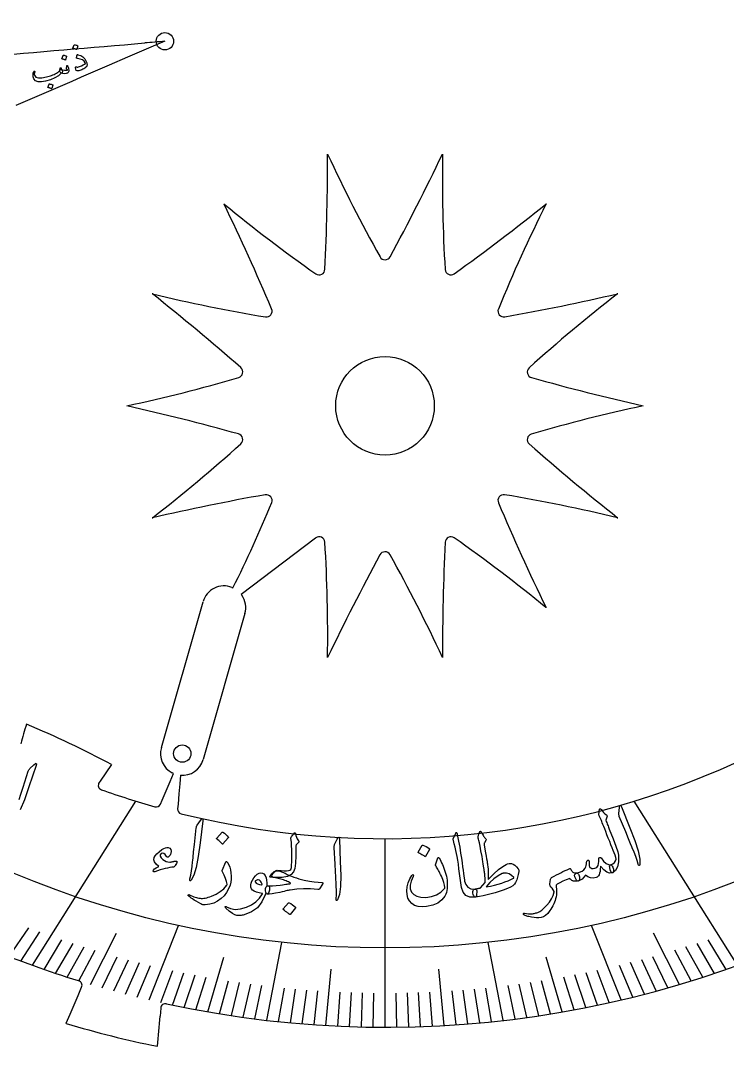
# Model space of a CAD drawing. Header units: millimetres. Extents: x -76 to 76, y -76 to 76.
# Drawn here: x -19.2 to 18, y -34.5 to 20.3 of the extents above; entities that cross this region are included whole.
import ezdxf

# ---------------------------------------------------------------- set-up
doc = ezdxf.new("R2010")
doc.units = ezdxf.units.MM
for name, color, linetype in [('CUT_INNER', 6, 'Continuous'), ('CUT_OUTER', 1, 'Continuous'), ('ENGRAVE', 7, 'Continuous'), ('ENGRAVE_FINE', 8, 'Continuous'), ('TEXT', 5, 'Continuous')]:
    doc.layers.add(name, color=color, linetype=linetype)

msp = doc.modelspace()

# ---------------------------------------------------------------- linework, layer by layer
at = {"layer": 'CUT_INNER'}
for points in [[(-11.612, 19.233), (-11.616, 19.231), (-12.101, 19.022), (-12.592, 18.81), (-13.083, 18.599), (-13.574, 18.388), (-14.556, 17.965), (-15.047, 17.753), (-15.538, 17.542), (-16.029, 17.331), (-16.52, 17.119), (-17.011, 16.908), (-17.502, 16.697), (-17.993, 16.485), (-18.484, 16.274), (-18.974, 16.063), (-19.465, 15.851)], [(-19.599, 18.558), (-19.067, 18.603), (-18.534, 18.648), (-18.002, 18.693), (-17.469, 18.738), (-16.936, 18.783), (-16.404, 18.828), (-15.871, 18.873), (-15.339, 18.918), (-14.806, 18.963), (-14.273, 19.008), (-13.741, 19.053), (-13.208, 19.098), (-12.676, 19.143)], [(-3.031, 13.275), (-3.031, 13.28), (-3.029, 13.276), (-3.027, 13.272)], [(3.029, 13.276), (3.031, 13.28), (3.031, 13.275), (3.032, 13.271)], [(-8.491, 10.645), (-8.493, 10.649), (-8.489, 10.647), (-8.486, 10.645)], [(8.489, 10.647), (8.493, 10.649), (8.491, 10.645), (8.49, 10.642)], [(-12.269, 5.907), (-12.272, 5.91), (-12.268, 5.91), (-12.264, 5.909)], [(12.268, 5.91), (12.272, 5.91), (12.269, 5.907), (12.266, 5.904)], [(-13.617, -0.002), (-13.621, 0), (-13.617, 0.002), (-13.613, 0.003)], [(13.617, 0.002), (13.621, 0), (13.617, -0.002), (13.613, -0.003)], [(-12.268, -5.91), (-12.272, -5.91), (-12.269, -5.907), (-12.266, -5.904)], [(12.269, -5.907), (12.272, -5.91), (12.268, -5.91), (12.264, -5.909)], [(-3.655, -6.969), (-3.665, -6.976), (-7.58, -9.956), (-7.549, -9.997)], [(-8.071, -9.582), (-8.019, -9.606)], [(-11.797, -18.035), (-9.596, -10.334)], [(8.491, -10.645), (8.493, -10.649), (8.489, -10.647), (8.486, -10.645)], [(-7.389, -10.965), (-9.59, -18.666)], [(-3.029, -13.276), (-3.031, -13.28), (-3.031, -13.275), (-3.032, -13.271)], [(3.031, -13.275), (3.031, -13.28), (3.029, -13.276), (3.027, -13.272)], [(-14.419, -18.925), (-14.422, -18.93), (-14.722, -19.366), (-15.025, -19.806), (-15.077, -19.881)], [(-11.84, -21.013), (-11.75, -20.804), (-11.539, -20.313), (-11.327, -19.822), (-11.147, -19.403), (-11.218, -19.371)], [(-10.79, -19.494), (-10.828, -19.947), (-10.873, -20.48), (-10.918, -21.012), (-10.939, -21.258)], [(-16.822, -32.586), (-16.82, -32.581), (-16.611, -32.096), (-16.4, -31.605), (-16.189, -31.114), (-15.999, -30.674)], [(-16.156, -30.336), (-16.181, -30.328)], [(-11.828, -31.773), (-11.864, -32.197)]]:
    msp.add_lwpolyline(points, dxfattribs=at)
msp.add_circle((0, 0), 2.6, dxfattribs=at)
for centre, radius, start, end in [((0, 21.861), 44.694, 351.9547, 88.9051), ((0, 0), 72.832, 190.89897, 59.46207), ((92.952, -1227.037), 1250.648, 94.795947, 94.844857), ((-124.68, 13.005), 121.649, 357.26627, 0.12734), ((71.274, 47.753), 81.912, 204.89461, 209.14953), ((-106.69, 65.814), 121.649, 331.55198, 334.41306), ((84.935, 12.099), 81.912, 179.18033, 183.43524), ((-117.975, -42.38), 121.649, 22.98055, 25.84163), ((43.496, 73.949), 81.912, 230.6089, 234.86381), ((-67.569, 105.587), 121.649, 305.83769, 308.69877), ((81.774, -25.951), 81.912, 153.46604, 157.72095), ((0, 8.009), 0.306, 210.4115, 331.7909), ((-3.475, 7.216), 0.306, 236.1258, 357.5052), ((3.475, 7.216), 0.306, 184.6972, 306.0766), ((0, 21.86), 54.639, 257.821, 344.1807), ((-87.904, -89.37), 121.649, 48.69484, 51.55592), ((7.104, 85.498), 81.912, 256.32318, 260.5781), ((-15.065, 124.448), 121.649, 280.12341, 282.98449), ((62.416, -58.861), 81.912, 127.75176, 132.00667), ((0, 21.86), 44.694, 256.0817, 338.0868), ((-6.262, 4.994), 0.306, 261.8401, 23.2195), ((6.262, 4.994), 0.306, 158.9829, 280.3623), ((-7.809, 1.782), 0.306, 287.5544, 48.9337), ((7.809, 1.782), 0.306, 133.2687, 254.648), ((-30.696, 80.113), 81.912, 282.03747, 286.29238), ((40.423, 118.66), 121.649, 254.40912, 257.2702), ((-40.423, -118.66), 121.649, 74.40912, 77.2702), ((30.696, -80.113), 81.912, 102.03747, 106.29238), ((-7.809, -1.782), 0.306, 313.2687, 74.648), ((7.809, -1.782), 0.306, 107.5544, 228.9337), ((-62.416, 58.861), 81.912, 307.75176, 312.00667), ((87.904, 89.37), 121.649, 228.69484, 231.55592), ((15.065, -124.448), 121.649, 100.12341, 102.98449), ((-6.262, -4.994), 0.306, 338.9829, 100.3623), ((6.262, -4.994), 0.306, 81.8401, 203.2195), ((-7.104, -85.498), 81.912, 76.32318, 80.5781), ((-67.596, 20.14), 66.589, 333.468, 337.72291), ((117.975, 42.38), 121.649, 202.98055, 205.84163), ((-3.475, -7.216), 0.306, 4.6972, 126.0766), ((3.475, -7.216), 0.306, 56.1258, 177.5052), ((-43.496, -73.949), 81.912, 50.6089, 54.86381), ((-84.935, -12.099), 81.912, 359.18033, 3.43524), ((124.68, -13.005), 121.649, 177.26627, 180.12734), ((106.69, -65.814), 121.649, 151.55198, 154.41306), ((0, -8.009), 0.306, 30.4115, 151.7909), ((-71.274, -47.753), 81.912, 24.89461, 29.14953), ((-8.493, -10.649), 1.148, 68.4243, 164.0493), ((-8.493, -10.649), 1.148, 344.0493, 34.6743), ((981.606, -306.09), 1041.503, 163.873297, 163.932089), ((-38.718, -64.486), 51.635, 61.928, 67.447), ((-10.694, -18.35), 1.147, 164.0493, 242.7993), ((-10.693, -18.351), 1.147, 265.1672, 344.0538), ((-14.871, -20.022), 0.25, 145.4576, 250.4883), ((-0.087, 21.584), 44.405, 250.4387, 254.2539), ((-12.07, -20.914), 0.25, 254.3555, 336.7076), ((-10.69, -21.279), 0.25, 175.1674, 256.1133), ((-0.018, 21.807), 54.584, 247.5458, 252.7755), ((-16.229, -30.575), 0.25, 336.7076, 72.9492), ((-11.579, -31.794), 0.25, 77.8723, 175.1674), ((-3126.539, 230.867), 3125.764, 355.142898, 355.172285), ((-1.879, 16.839), 51.635, 253.178, 258.697)]:
    msp.add_arc(centre, radius, start, end, dxfattribs=at)
at = {"layer": 'CUT_OUTER'}
msp.add_circle((0, 0), 76.5, dxfattribs=at)
at = {"layer": 'ENGRAVE'}
for points in [[(-18.595, -29.518), (-13.14, -20.859)], [(18.595, -29.518), (13.14, -20.859)], [(0, -32.779), (0, -22.834)], [(-12.447, -31.343), (-10.887, -27.414)], [(12.447, -31.343), (10.887, -27.414)], [(-6.238, -32.422), (-5.446, -28.308)], [(6.238, -32.422), (5.446, -28.308)]]:
    msp.add_lwpolyline(points, dxfattribs=at)
for centre, radius in [((0, 21.86), 50.463), ((-11.61, 19.233), 0.459), ((-10.693, -18.349), 0.459)]:
    msp.add_circle(centre, radius, dxfattribs=at)
at = {"layer": 'ENGRAVE_FINE'}
for points in [[(-19.814, -29.06), (-18.778, -27.541)], [(-19.205, -29.293), (-18.198, -27.757)], [(-15.531, -30.525), (-14.154, -27.819)], [(15.531, -30.525), (14.154, -27.819)], [(-17.984, -29.735), (-17.037, -28.168)], [(-17.372, -29.944), (-16.455, -28.362)], [(17.372, -29.944), (16.455, -28.362)], [(17.984, -29.735), (17.037, -28.168)], [(-16.76, -30.145), (-15.872, -28.549)], [(-16.146, -30.339), (-15.289, -28.729)], [(16.146, -30.339), (15.289, -28.729)], [(16.76, -30.145), (15.872, -28.549)], [(-14.916, -30.704), (-14.121, -29.068)], [(-14.3, -30.875), (-13.536, -29.226)], [(-13.683, -31.038), (-12.951, -29.378)], [(-13.066, -31.194), (-12.365, -29.522)], [(-9.348, -31.974), (-8.505, -29.091)], [(9.348, -31.974), (8.505, -29.091)], [(13.066, -31.194), (12.365, -29.522)], [(13.683, -31.038), (12.951, -29.378)], [(14.3, -30.875), (13.536, -29.226)], [(14.916, -30.704), (14.121, -29.068)], [(-11.829, -31.484), (-11.193, -29.79)], [(-11.209, -31.617), (-10.605, -29.914)], [(-10.589, -31.743), (-10.018, -30.031)], [(-3.121, -32.69), (-2.837, -29.718)], [(3.121, -32.69), (2.837, -29.718)], [(10.589, -31.743), (10.018, -30.031)], [(11.209, -31.617), (10.605, -29.914)], [(11.829, -31.484), (11.193, -29.79)], [(-9.969, -31.862), (-9.43, -30.141)], [(-8.727, -32.078), (-8.254, -30.341)], [(-8.105, -32.175), (-7.666, -30.43)], [(-7.483, -32.264), (-7.077, -30.513)], [(-6.861, -32.347), (-6.488, -30.589)], [(6.861, -32.347), (6.488, -30.589)], [(7.483, -32.264), (7.077, -30.513)], [(8.105, -32.175), (7.666, -30.43)], [(8.727, -32.078), (8.254, -30.341)], [(9.969, -31.862), (9.43, -30.141)], [(-5.615, -32.49), (-5.309, -30.722)], [(-4.992, -32.551), (-4.72, -30.778)], [(-4.368, -32.604), (-4.13, -30.828)], [(-3.744, -32.651), (-3.54, -30.87)], [(-2.497, -32.722), (-2.36, -30.936)], [(-1.873, -32.747), (-1.77, -30.959)], [(-1.248, -32.765), (-1.18, -30.976)], [(-0.624, -32.776), (-0.59, -30.986)], [(0.624, -32.776), (0.59, -30.986)], [(1.248, -32.765), (1.18, -30.976)], [(1.873, -32.747), (1.77, -30.959)], [(2.497, -32.722), (2.36, -30.936)], [(3.744, -32.651), (3.54, -30.87)], [(4.368, -32.604), (4.13, -30.828)], [(4.992, -32.551), (4.72, -30.778)], [(5.615, -32.49), (5.309, -30.722)]]:
    msp.add_lwpolyline(points, dxfattribs=at)
at = {"layer": 'TEXT'}
for points in [[(-16.394, 19.043), (-16.392, 19.046), (-16.389, 19.048), (-16.385, 19.05), (-16.379, 19.051), (-16.335, 19.044), (-16.292, 19.034), (-16.25, 19.02), (-16.21, 19.001), (-16.206, 18.997), (-16.204, 18.994), (-16.203, 18.989), (-16.204, 18.985), (-16.262, 18.803), (-16.265, 18.799), (-16.269, 18.797), (-16.275, 18.797), (-16.283, 18.8), (-16.29, 18.803), (-16.301, 18.807), (-16.315, 18.812), (-16.334, 18.818), (-16.356, 18.826), (-16.383, 18.834), (-16.415, 18.844), (-16.451, 18.855), (-16.455, 18.857), (-16.458, 18.86), (-16.459, 18.863), (-16.458, 18.866)], [(-16.983, 18.491), (-16.981, 18.494), (-16.978, 18.497), (-16.973, 18.498), (-16.967, 18.499), (-16.923, 18.493), (-16.88, 18.483), (-16.839, 18.468), (-16.799, 18.449), (-16.795, 18.446), (-16.792, 18.442), (-16.792, 18.438), (-16.793, 18.433), (-16.851, 18.252), (-16.853, 18.247), (-16.858, 18.245), (-16.864, 18.246), (-16.872, 18.249), (-16.879, 18.252), (-16.889, 18.255), (-16.904, 18.261), (-16.922, 18.267), (-16.945, 18.274), (-16.972, 18.283), (-17.003, 18.293), (-17.039, 18.303), (-17.044, 18.306), (-17.047, 18.308), (-17.048, 18.311), (-17.046, 18.315)], [(-16.266, 18.365), (-16.264, 18.392), (-16.262, 18.416), (-16.259, 18.438), (-16.255, 18.457), (-16.252, 18.474), (-16.248, 18.488), (-16.243, 18.501), (-16.239, 18.511), (-16.231, 18.521), (-16.221, 18.527), (-16.208, 18.529), (-16.193, 18.526), (-16.05, 18.475), (-15.932, 18.404), (-15.839, 18.312), (-15.771, 18.2), (-15.757, 18.166), (-15.745, 18.133), (-15.735, 18.101), (-15.726, 18.068), (-15.721, 18.036), (-15.717, 18.005), (-15.716, 17.975), (-15.718, 17.945), (-15.721, 17.928), (-15.728, 17.913), (-15.737, 17.898), (-15.749, 17.885), (-15.792, 17.848), (-15.838, 17.815), (-15.886, 17.784), (-15.936, 17.756), (-15.989, 17.732), (-16.043, 17.709), (-16.099, 17.69), (-16.157, 17.673), (-16.229, 17.667), (-16.281, 17.695), (-16.313, 17.758), (-16.325, 17.854), (-16.324, 17.866), (-16.32, 17.875), (-16.315, 17.882), (-16.307, 17.887), (-16.299, 17.888), (-16.291, 17.888), (-16.282, 17.885), (-16.272, 17.881), (-16.244, 17.873), (-16.208, 17.875), (-16.164, 17.884), (-16.113, 17.901), (-16.003, 17.946), (-15.915, 17.988), (-15.849, 18.026), (-15.804, 18.062), (-15.802, 18.066), (-15.802, 18.071), (-15.803, 18.078), (-15.806, 18.088), (-15.866, 18.177), (-15.955, 18.246), (-16.074, 18.295), (-16.224, 18.326), (-16.243, 18.33), (-16.257, 18.339), (-16.265, 18.35), (-16.266, 18.365)], [(-17.073, 17.746), (-17.071, 17.746), (-17.069, 17.745), (-17.067, 17.744), (-17.065, 17.744), (-17.063, 17.743), (-17.061, 17.742), (-17.058, 17.741), (-17.056, 17.739), (-17.034, 17.724), (-17.021, 17.698), (-17.015, 17.661), (-17.018, 17.613), (-17.023, 17.583), (-17.032, 17.563), (-17.043, 17.552), (-17.057, 17.552), (-17.065, 17.554), (-17.071, 17.554), (-17.076, 17.552), (-17.079, 17.549), (-17.225, 17.414), (-17.411, 17.298), (-17.637, 17.201), (-17.903, 17.123), (-18.125, 17.087), (-18.301, 17.096), (-18.432, 17.149), (-18.517, 17.246), (-18.54, 17.296), (-18.555, 17.349), (-18.563, 17.403), (-18.564, 17.458), (-18.559, 17.509), (-18.55, 17.557), (-18.535, 17.602), (-18.516, 17.644), (-18.512, 17.649), (-18.507, 17.654), (-18.502, 17.656), (-18.495, 17.658), (-18.489, 17.657), (-18.484, 17.655), (-18.479, 17.651), (-18.475, 17.647), (-18.473, 17.643), (-18.472, 17.637), (-18.473, 17.63), (-18.475, 17.621), (-18.494, 17.57), (-18.503, 17.522), (-18.502, 17.478), (-18.491, 17.437), (-18.416, 17.347), (-18.284, 17.302), (-18.093, 17.303), (-17.845, 17.349), (-17.778, 17.366), (-17.712, 17.386), (-17.646, 17.408), (-17.582, 17.432), (-17.518, 17.458), (-17.455, 17.486), (-17.394, 17.515), (-17.335, 17.547), (-17.278, 17.58), (-17.232, 17.61), (-17.197, 17.637), (-17.173, 17.662), (-17.164, 17.674), (-17.157, 17.688), (-17.151, 17.703), (-17.147, 17.721), (-17.143, 17.74), (-17.141, 17.761), (-17.138, 17.783), (-17.137, 17.807), (-17.135, 17.814), (-17.132, 17.821), (-17.128, 17.827), (-17.121, 17.833), (-17.113, 17.837), (-17.106, 17.838), (-17.098, 17.837), (-17.091, 17.834), (-17.084, 17.828), (-17.078, 17.82), (-17.075, 17.811), (-17.073, 17.799)], [(-17.094, 17.565), (-17.121, 17.581), (-17.14, 17.605), (-17.148, 17.637), (-17.148, 17.677), (-17.134, 17.716), (-17.12, 17.742), (-17.103, 17.753), (-17.085, 17.752), (-16.995, 17.72), (-16.909, 17.703), (-16.826, 17.702), (-16.747, 17.716), (-16.744, 17.717), (-16.743, 17.719), (-16.742, 17.722), (-16.743, 17.726), (-16.747, 17.732), (-16.755, 17.741), (-16.768, 17.752), (-16.786, 17.765), (-16.79, 17.77), (-16.793, 17.775), (-16.794, 17.78), (-16.795, 17.785), (-16.781, 17.94), (-16.78, 17.946), (-16.778, 17.951), (-16.776, 17.954), (-16.772, 17.956), (-16.768, 17.956), (-16.764, 17.955), (-16.76, 17.952), (-16.757, 17.948), (-16.73, 17.906), (-16.709, 17.862), (-16.694, 17.817), (-16.686, 17.771), (-16.682, 17.711), (-16.684, 17.662), (-16.692, 17.622), (-16.707, 17.592), (-16.72, 17.574), (-16.732, 17.561), (-16.743, 17.551), (-16.755, 17.545), (-16.823, 17.526), (-16.903, 17.523), (-16.993, 17.536), (-17.094, 17.565)], [(-17.712, 16.976), (-17.71, 16.979), (-17.707, 16.981), (-17.702, 16.983), (-17.697, 16.984), (-17.652, 16.978), (-17.61, 16.967), (-17.568, 16.953), (-17.528, 16.934), (-17.524, 16.931), (-17.521, 16.927), (-17.521, 16.923), (-17.522, 16.918), (-17.58, 16.737), (-17.582, 16.732), (-17.587, 16.73), (-17.593, 16.73), (-17.601, 16.733), (-17.608, 16.736), (-17.619, 16.74), (-17.633, 16.745), (-17.652, 16.752), (-17.674, 16.759), (-17.701, 16.768), (-17.733, 16.777), (-17.768, 16.788), (-17.773, 16.79), (-17.776, 16.793), (-17.777, 16.796), (-17.776, 16.799)], [(11.28, -21.548), (11.29, -21.465), (11.298, -21.398), (11.303, -21.349), (11.305, -21.318), (11.308, -21.298), (11.314, -21.282), (11.324, -21.271), (11.338, -21.265), (11.355, -21.263), (11.371, -21.268), (11.385, -21.28), (11.399, -21.298), (11.462, -21.388), (11.53, -21.466), (11.602, -21.533), (11.679, -21.587), (11.702, -21.605), (11.713, -21.629), (11.714, -21.659), (11.704, -21.695), (11.644, -21.865), (11.668, -21.928), (11.692, -21.99), (11.715, -22.05), (11.738, -22.109), (11.761, -22.167), (11.783, -22.224), (11.805, -22.28), (11.827, -22.335), (12.03, -22.839), (12.178, -23.237), (12.272, -23.527), (12.31, -23.71), (12.31, -24.06), (12.258, -24.332), (12.156, -24.526), (12.003, -24.642), (11.998, -24.643), (11.993, -24.644), (11.989, -24.645), (11.984, -24.647), (11.949, -24.628), (11.915, -24.572), (11.883, -24.481), (11.853, -24.352), (11.845, -24.304), (11.85, -24.266), (11.866, -24.239), (11.895, -24.222), (12.008, -24.168), (12.096, -24.099), (12.159, -24.016), (12.196, -23.919), (12.166, -23.823), (12.13, -23.714), (12.086, -23.593), (12.036, -23.459), (11.98, -23.313), (11.918, -23.156), (11.851, -22.986), (11.777, -22.806), (11.707, -22.628), (11.644, -22.468), (11.587, -22.326), (11.537, -22.202), (11.494, -22.097), (11.458, -22.009), (11.431, -21.939), (11.411, -21.887), (11.297, -21.633), (11.289, -21.607), (11.284, -21.585), (11.281, -21.565), (11.28, -21.548)], [(12.362, -21.202), (12.38, -21.105), (12.405, -21.065), (12.438, -21.083), (12.478, -21.159), (12.91, -22.261), (13.176, -22.937), (13.353, -23.488), (13.44, -23.913), (13.435, -24.213), (13.427, -24.24), (13.416, -24.256), (13.405, -24.262), (13.392, -24.256), (13.38, -24.245), (13.369, -24.229), (13.359, -24.208), (13.35, -24.183), (13.292, -23.983), (13.221, -23.773), (13.138, -23.554), (13.042, -23.325), (13.018, -23.265), (12.951, -23.103), (12.843, -22.84), (12.693, -22.474), (12.356, -21.665), (12.341, -21.621), (12.331, -21.579), (12.327, -21.54), (12.329, -21.502)], [(-9.732, -21.872), (-9.67, -21.795), (-9.629, -21.772), (-9.608, -21.803), (-9.609, -21.889), (-9.757, -23.064), (-9.846, -23.785), (-9.954, -24.353), (-10.081, -24.768), (-10.229, -25.029), (-10.249, -25.049), (-10.266, -25.058), (-10.279, -25.057), (-10.287, -25.046), (-10.293, -25.031), (-10.295, -25.011), (-10.293, -24.988), (-10.289, -24.962), (-10.244, -24.759), (-10.206, -24.541), (-10.175, -24.308), (-10.15, -24.061), (-10.142, -23.997), (-10.123, -23.823), (-10.092, -23.54), (-10.049, -23.147), (-9.959, -22.275), (-9.951, -22.229), (-9.939, -22.188), (-9.924, -22.151), (-9.905, -22.119)], [(4.996, -22.478), (5.006, -22.465), (5.014, -22.456), (5.022, -22.451), (5.03, -22.45), (5.039, -22.453), (5.048, -22.46), (5.057, -22.471), (5.066, -22.485), (5.102, -22.546), (5.136, -22.603), (5.169, -22.655), (5.199, -22.702), (5.228, -22.744), (5.255, -22.78), (5.281, -22.811), (5.305, -22.835), (5.323, -22.855), (5.331, -22.878), (5.329, -22.903), (5.316, -22.93), (5.239, -23.061), (5.229, -23.083), (5.224, -23.107), (5.224, -23.134), (5.227, -23.164), (5.269, -23.388), (5.304, -23.585), (5.335, -23.755), (5.36, -23.899), (5.38, -24.017), (5.395, -24.108), (5.406, -24.174), (5.411, -24.213), (5.424, -24.33), (5.434, -24.441), (5.441, -24.546), (5.445, -24.645), (5.447, -24.739), (5.446, -24.827), (5.444, -24.909), (5.439, -24.985), (5.733, -24.698), (5.988, -24.472), (6.205, -24.307), (6.385, -24.205), (6.468, -24.173), (6.542, -24.154), (6.61, -24.148), (6.671, -24.155), (6.76, -24.186), (6.848, -24.243), (6.937, -24.325), (7.025, -24.433), (7.04, -24.459), (7.05, -24.491), (7.053, -24.528), (7.051, -24.57), (7.026, -24.724), (6.99, -24.871), (6.945, -25.013), (6.888, -25.149), (6.827, -25.24), (6.735, -25.324), (6.61, -25.402), (6.453, -25.473), (6.24, -25.55), (6.027, -25.622), (5.815, -25.688), (5.604, -25.748), (5.393, -25.803), (5.184, -25.851), (4.975, -25.893), (4.768, -25.928), (4.744, -25.924), (4.721, -25.907), (4.698, -25.876), (4.675, -25.831), (4.654, -25.776), (4.64, -25.722), (4.634, -25.669), (4.635, -25.618), (4.644, -25.572), (4.662, -25.537), (4.689, -25.512), (4.725, -25.498), (4.775, -25.49), (4.821, -25.482), (4.864, -25.474), (4.905, -25.465), (4.943, -25.456), (4.979, -25.449), (5.011, -25.442), (5.041, -25.436), (5.283, -25.148), (5.284, -25.137), (5.285, -25.122), (5.285, -25.104), (5.285, -25.082), (5.285, -25.058), (5.284, -25.03), (5.283, -24.999), (5.281, -24.964), (5.279, -24.927), (5.276, -24.887), (5.272, -24.844), (5.268, -24.799), (5.262, -24.751), (5.257, -24.701), (5.251, -24.649), (5.245, -24.596), (5.237, -24.535), (5.227, -24.462), (5.215, -24.377), (5.2, -24.281), (5.182, -24.173), (5.162, -24.055), (5.14, -23.926), (5.116, -23.787), (5.061, -23.477), (5.015, -23.233), (4.979, -23.053), (4.951, -22.939), (4.931, -22.865), (4.917, -22.809), (4.909, -22.771), (4.907, -22.75), (4.917, -22.709), (4.926, -22.67), (4.937, -22.634), (4.948, -22.6), (4.96, -22.568), (4.971, -22.537), (4.984, -22.507), (4.996, -22.478)], [(-8.587, -22.503), (-8.58, -22.499), (-8.571, -22.497), (-8.561, -22.497), (-8.549, -22.501), (-8.468, -22.555), (-8.393, -22.616), (-8.325, -22.685), (-8.264, -22.76), (-8.258, -22.771), (-8.257, -22.781), (-8.259, -22.791), (-8.266, -22.799), (-8.549, -23.118), (-8.558, -23.125), (-8.569, -23.125), (-8.581, -23.119), (-8.594, -23.105), (-8.605, -23.093), (-8.622, -23.075), (-8.647, -23.05), (-8.677, -23.02), (-8.715, -22.983), (-8.76, -22.94), (-8.813, -22.891), (-8.873, -22.834), (-8.881, -22.826), (-8.884, -22.818), (-8.883, -22.811), (-8.877, -22.804)], [(-4.928, -24.354), (-4.924, -24.216), (-4.921, -24.07), (-4.919, -23.916), (-4.919, -23.755), (-4.92, -23.586), (-4.922, -23.409), (-4.926, -23.223), (-4.931, -23.028), (-4.964, -22.826), (-4.962, -22.8), (-4.956, -22.776), (-4.947, -22.753), (-4.935, -22.732), (-4.928, -22.721), (-4.918, -22.707), (-4.905, -22.69), (-4.889, -22.669), (-4.87, -22.645), (-4.849, -22.617), (-4.826, -22.585), (-4.8, -22.548), (-4.791, -22.537), (-4.781, -22.529), (-4.769, -22.524), (-4.756, -22.524), (-4.746, -22.527), (-4.738, -22.536), (-4.732, -22.548), (-4.729, -22.566), (-4.707, -22.663), (-4.673, -22.759), (-4.626, -22.853), (-4.566, -22.945), (-4.551, -22.971), (-4.546, -22.996), (-4.553, -23.019), (-4.571, -23.042), (-4.681, -23.171), (-4.691, -23.187), (-4.698, -23.209), (-4.703, -23.236), (-4.706, -23.27), (-4.703, -23.744), (-4.721, -24.122), (-4.761, -24.405), (-4.824, -24.593), (-4.949, -24.737), (-5.151, -24.835), (-5.429, -24.885), (-5.783, -24.886), (-5.912, -24.862), (-5.97, -24.814), (-5.959, -24.74), (-5.878, -24.641), (-5.865, -24.628), (-5.851, -24.616), (-5.839, -24.604), (-5.826, -24.592), (-5.814, -24.58), (-5.802, -24.569), (-5.791, -24.557), (-5.78, -24.547), (-5.753, -24.526), (-5.723, -24.514), (-5.688, -24.508), (-5.65, -24.509), (-5.479, -24.524), (-5.328, -24.53), (-5.197, -24.528), (-5.085, -24.517), (-5.02, -24.5), (-4.973, -24.467), (-4.942, -24.419), (-4.928, -24.354)], [(-2.526, -22.87), (-2.478, -22.784), (-2.441, -22.755), (-2.416, -22.783), (-2.402, -22.868), (-2.358, -24.051), (-2.33, -24.777), (-2.344, -25.355), (-2.402, -25.785), (-2.506, -26.067), (-2.523, -26.089), (-2.538, -26.101), (-2.551, -26.102), (-2.561, -26.093), (-2.569, -26.078), (-2.574, -26.059), (-2.576, -26.037), (-2.576, -26.01), (-2.565, -25.802), (-2.563, -25.581), (-2.569, -25.346), (-2.585, -25.099), (-2.587, -25.034), (-2.597, -24.859), (-2.612, -24.575), (-2.633, -24.18), (-2.685, -23.305), (-2.684, -23.258), (-2.68, -23.216), (-2.67, -23.177), (-2.657, -23.142)], [(3.736, -22.544), (3.743, -22.529), (3.751, -22.519), (3.758, -22.513), (3.765, -22.513), (3.776, -22.518), (3.788, -22.536), (3.799, -22.567), (3.81, -22.61), (3.878, -22.965), (3.938, -23.294), (3.989, -23.596), (4.031, -23.871), (4.063, -24.107), (4.092, -24.319), (4.119, -24.506), (4.142, -24.668), (4.162, -24.806), (4.178, -24.92), (4.191, -25.009), (4.2, -25.074), (4.26, -25.265), (4.367, -25.399), (4.523, -25.477), (4.725, -25.498), (4.782, -25.506), (4.821, -25.536), (4.842, -25.587), (4.845, -25.66), (4.833, -25.775), (4.817, -25.858), (4.795, -25.91), (4.768, -25.928), (4.482, -25.919), (4.265, -25.829), (4.116, -25.658), (4.035, -25.407), (4.015, -25.285), (3.997, -25.163), (3.979, -25.041), (3.962, -24.918), (3.946, -24.795), (3.93, -24.672), (3.914, -24.548), (3.899, -24.424), (3.87, -24.187), (3.84, -23.974), (3.808, -23.785), (3.775, -23.62), (3.739, -23.462), (3.699, -23.294), (3.655, -23.115), (3.607, -22.927), (3.6, -22.892), (3.598, -22.861), (3.602, -22.832), (3.611, -22.806)], [(-11.066, -24.255), (-11.086, -24.284), (-11.107, -24.307), (-11.128, -24.324), (-11.149, -24.334), (-11.248, -24.346), (-11.353, -24.364), (-11.466, -24.387), (-11.587, -24.415), (-11.716, -24.449), (-11.852, -24.488), (-11.996, -24.533), (-12.148, -24.584), (-12.173, -24.589), (-12.194, -24.587), (-12.211, -24.579), (-12.223, -24.564), (-12.226, -24.559), (-12.228, -24.554), (-12.229, -24.551), (-12.229, -24.548), (-12.218, -24.497), (-12.164, -24.438), (-12.067, -24.372), (-11.927, -24.299), (-12.074, -24.18), (-12.165, -24.063), (-12.201, -23.95), (-12.182, -23.839), (-12.13, -23.744), (-12.043, -23.643), (-11.92, -23.534), (-11.763, -23.416), (-11.665, -23.357), (-11.579, -23.319), (-11.505, -23.301), (-11.444, -23.305), (-11.347, -23.346), (-11.29, -23.413), (-11.273, -23.504), (-11.297, -23.619), (-11.313, -23.661), (-11.336, -23.701), (-11.365, -23.742), (-11.401, -23.782), (-11.437, -23.81), (-11.469, -23.818), (-11.498, -23.807), (-11.524, -23.776), (-11.601, -23.672), (-11.674, -23.612), (-11.743, -23.598), (-11.808, -23.628), (-11.853, -23.693), (-11.851, -23.766), (-11.804, -23.849), (-11.71, -23.942), (-11.633, -23.996), (-11.547, -24.035), (-11.451, -24.061), (-11.345, -24.073), (-11.309, -24.073), (-11.27, -24.068), (-11.229, -24.06), (-11.185, -24.048), (-11.161, -24.042), (-11.138, -24.037), (-11.116, -24.032), (-11.095, -24.028), (-11.075, -24.025), (-11.057, -24.023), (-11.04, -24.022), (-11.025, -24.023), (-10.988, -24.033), (-10.972, -24.056), (-10.975, -24.093), (-10.999, -24.143)], [(1.961, -23.188), (1.966, -23.182), (1.974, -23.178), (1.984, -23.176), (1.997, -23.177), (2.088, -23.21), (2.175, -23.253), (2.257, -23.303), (2.334, -23.363), (2.342, -23.372), (2.345, -23.381), (2.345, -23.391), (2.341, -23.401), (2.141, -23.777), (2.133, -23.786), (2.123, -23.789), (2.109, -23.785), (2.094, -23.774), (2.08, -23.765), (2.059, -23.752), (2.03, -23.734), (1.993, -23.711), (1.948, -23.684), (1.894, -23.653), (1.831, -23.617), (1.759, -23.577), (1.75, -23.57), (1.745, -23.563), (1.745, -23.555), (1.749, -23.548)], [(-8.393, -24.063), (-8.389, -24.055), (-8.385, -24.048), (-8.38, -24.044), (-8.375, -24.041), (-8.361, -24.043), (-8.347, -24.052), (-8.33, -24.068), (-8.312, -24.092), (-8.244, -24.21), (-8.191, -24.342), (-8.152, -24.488), (-8.128, -24.648), (-8.116, -24.817), (-8.12, -24.981), (-8.138, -25.14), (-8.171, -25.295), (-8.25, -25.492), (-8.355, -25.675), (-8.487, -25.846), (-8.647, -26.002), (-8.829, -26.137), (-9.029, -26.236), (-9.246, -26.301), (-9.48, -26.33), (-9.542, -26.33), (-9.602, -26.322), (-9.66, -26.304), (-9.716, -26.278), (-9.842, -26.205), (-9.956, -26.137), (-10.057, -26.076), (-10.145, -26.02), (-10.221, -25.97), (-10.283, -25.926), (-10.332, -25.888), (-10.368, -25.856), (-10.375, -25.847), (-10.38, -25.839), (-10.382, -25.831), (-10.381, -25.824), (-10.378, -25.815), (-10.374, -25.807), (-10.367, -25.8), (-10.36, -25.794), (-10.35, -25.79), (-10.339, -25.79), (-10.328, -25.793), (-10.315, -25.799), (-10.236, -25.838), (-10.16, -25.873), (-10.087, -25.903), (-10.016, -25.929), (-9.948, -25.95), (-9.882, -25.966), (-9.817, -25.978), (-9.753, -25.985), (-9.689, -25.988), (-9.622, -25.987), (-9.552, -25.981), (-9.478, -25.97), (-9.402, -25.954), (-9.322, -25.932), (-9.239, -25.906), (-9.153, -25.874), (-8.909, -25.764), (-8.694, -25.634), (-8.509, -25.485), (-8.354, -25.316), (-8.343, -25.302), (-8.336, -25.285), (-8.332, -25.265), (-8.331, -25.242), (-8.358, -25.1), (-8.41, -24.939), (-8.488, -24.757), (-8.591, -24.555), (-8.595, -24.542), (-8.597, -24.532), (-8.596, -24.523), (-8.594, -24.515)], [(2.856, -23.863), (2.901, -23.942), (2.944, -24.024), (2.987, -24.11), (3.029, -24.199), (3.069, -24.293), (3.107, -24.392), (3.144, -24.495), (3.179, -24.604), (3.21, -24.712), (3.236, -24.82), (3.256, -24.927), (3.271, -25.034), (3.28, -25.141), (3.285, -25.247), (3.283, -25.354), (3.276, -25.461), (3.26, -25.573), (3.235, -25.678), (3.201, -25.775), (3.158, -25.864), (3.002, -26.07), (2.789, -26.233), (2.518, -26.351), (2.191, -26.424), (1.952, -26.44), (1.741, -26.417), (1.559, -26.356), (1.406, -26.256), (1.289, -26.125), (1.208, -25.97), (1.161, -25.791), (1.149, -25.589), (1.171, -25.374), (1.224, -25.166), (1.307, -24.966), (1.42, -24.773), (1.438, -24.751), (1.455, -24.738), (1.473, -24.735), (1.49, -24.742), (1.506, -24.756), (1.512, -24.777), (1.506, -24.804), (1.488, -24.838), (1.377, -25.08), (1.325, -25.297), (1.331, -25.488), (1.398, -25.654), (1.515, -25.786), (1.679, -25.877), (1.889, -25.926), (2.144, -25.935), (2.45, -25.89), (2.72, -25.796), (2.951, -25.652), (3.145, -25.46), (3.149, -25.453), (3.151, -25.444), (3.152, -25.431), (3.152, -25.416), (3.137, -25.296), (3.102, -25.158), (3.048, -25.001), (2.974, -24.825), (2.933, -24.737), (2.894, -24.654), (2.857, -24.579), (2.821, -24.509), (2.786, -24.446), (2.753, -24.39), (2.721, -24.34), (2.69, -24.297), (2.675, -24.275), (2.666, -24.254), (2.663, -24.235), (2.666, -24.217), (2.785, -23.853), (2.797, -23.832), (2.813, -23.826), (2.833, -23.837), (2.856, -23.863)], [(10.098, -24.649), (10.261, -24.604), (10.391, -24.545), (10.49, -24.474), (10.557, -24.389), (10.583, -24.329), (10.604, -24.256), (10.62, -24.17), (10.633, -24.071), (10.639, -24.041), (10.647, -24.017), (10.659, -23.999), (10.673, -23.987), (10.691, -23.979), (10.71, -23.976), (10.726, -23.98), (10.742, -23.991), (10.758, -24.008), (10.769, -24.029), (10.774, -24.054), (10.774, -24.082), (10.766, -24.157), (10.764, -24.219), (10.767, -24.268), (10.776, -24.304), (10.804, -24.352), (10.847, -24.385), (10.906, -24.404), (10.98, -24.409), (11.059, -24.401), (11.123, -24.382), (11.173, -24.354), (11.207, -24.315), (11.237, -24.247), (11.257, -24.153), (11.269, -24.034), (11.272, -23.888), (11.273, -23.87), (11.282, -23.856), (11.299, -23.844), (11.323, -23.836), (11.347, -23.832), (11.368, -23.835), (11.384, -23.843), (11.398, -23.857), (11.531, -24.027), (11.659, -24.145), (11.782, -24.209), (11.899, -24.221), (11.927, -24.226), (11.956, -24.249), (11.986, -24.29), (12.018, -24.349), (12.038, -24.398), (12.051, -24.447), (12.058, -24.495), (12.058, -24.543), (12.054, -24.581), (12.044, -24.61), (12.029, -24.63), (12.008, -24.64), (11.848, -24.651), (11.691, -24.598), (11.538, -24.483), (11.39, -24.305), (11.382, -24.296), (11.376, -24.294), (11.37, -24.299), (11.366, -24.311), (11.356, -24.451), (11.34, -24.569), (11.32, -24.665), (11.295, -24.739), (11.265, -24.793), (11.229, -24.836), (11.185, -24.869), (11.135, -24.892), (10.976, -24.919), (10.829, -24.906), (10.694, -24.853), (10.572, -24.761), (10.483, -24.876), (10.39, -24.967), (10.292, -25.032), (10.19, -25.072), (10.162, -25.072), (10.133, -25.058), (10.105, -25.03), (10.077, -24.988), (10.015, -24.855), (9.998, -24.755), (10.026, -24.686), (10.098, -24.649)], [(-6.327, -25.801), (-6.494, -26.178), (-6.732, -26.48), (-7.043, -26.706), (-7.426, -26.854), (-7.478, -26.867), (-7.53, -26.878), (-7.581, -26.887), (-7.63, -26.893), (-7.679, -26.898), (-7.726, -26.9), (-7.771, -26.899), (-7.814, -26.896), (-7.919, -26.864), (-8.052, -26.788), (-8.213, -26.666), (-8.401, -26.5), (-8.42, -26.478), (-8.43, -26.457), (-8.431, -26.439), (-8.423, -26.423), (-8.409, -26.412), (-8.393, -26.409), (-8.374, -26.413), (-8.352, -26.426), (-8.146, -26.531), (-7.901, -26.571), (-7.618, -26.546), (-7.299, -26.455), (-7.033, -26.332), (-6.806, -26.173), (-6.618, -25.98), (-6.469, -25.753), (-6.468, -25.744), (-6.47, -25.736), (-6.474, -25.731), (-6.48, -25.727), (-6.646, -25.694), (-6.786, -25.655), (-6.899, -25.609), (-6.986, -25.558), (-7.048, -25.488), (-7.081, -25.4), (-7.083, -25.293), (-7.056, -25.168), (-7.05, -25.151), (-7.045, -25.135), (-7.038, -25.118), (-7.031, -25.101), (-7.023, -25.084), (-7.014, -25.065), (-7.005, -25.046), (-6.995, -25.026), (-6.919, -24.898), (-6.834, -24.796), (-6.742, -24.718), (-6.641, -24.665), (-6.542, -24.642), (-6.456, -24.654), (-6.383, -24.702), (-6.323, -24.787), (-6.275, -24.898), (-6.244, -25.025), (-6.231, -25.167), (-6.234, -25.323), (-6.224, -25.324), (-6.215, -25.325), (-6.206, -25.325), (-6.197, -25.325), (-6.189, -25.325), (-6.18, -25.326), (-6.17, -25.326), (-6.161, -25.328), (-6.129, -25.339), (-6.107, -25.362), (-6.093, -25.399), (-6.088, -25.448), (-6.09, -25.502), (-6.098, -25.555), (-6.112, -25.608), (-6.13, -25.661), (-6.152, -25.707), (-6.174, -25.739), (-6.196, -25.758), (-6.218, -25.762), (-6.31, -25.75), (-6.312, -25.758), (-6.315, -25.77), (-6.32, -25.784), (-6.327, -25.801)], [(-5.274, -24.665), (-5.165, -24.721), (-5.05, -24.774), (-4.93, -24.824), (-4.805, -24.87), (-4.675, -24.913), (-4.541, -24.954), (-4.403, -24.991), (-4.26, -25.025), (-3.985, -25.082), (-3.739, -25.121), (-3.523, -25.141), (-3.339, -25.143), (-3.319, -25.144), (-3.303, -25.15), (-3.291, -25.161), (-3.283, -25.176), (-3.279, -25.193), (-3.28, -25.211), (-3.284, -25.229), (-3.293, -25.247), (-3.456, -25.491), (-3.472, -25.511), (-3.491, -25.523), (-3.514, -25.527), (-3.541, -25.524), (-3.926, -25.487), (-4.298, -25.478), (-4.656, -25.498), (-5.002, -25.547), (-5.021, -25.55), (-5.054, -25.556), (-5.101, -25.566), (-5.162, -25.58), (-5.237, -25.598), (-5.326, -25.619), (-5.428, -25.643), (-5.545, -25.67), (-5.772, -25.72), (-5.96, -25.751), (-6.111, -25.765), (-6.222, -25.761), (-6.249, -25.747), (-6.271, -25.713), (-6.287, -25.66), (-6.298, -25.586), (-6.295, -25.469), (-6.271, -25.388), (-6.226, -25.343), (-6.162, -25.332), (-6.065, -25.335), (-5.927, -25.328), (-5.747, -25.312), (-5.525, -25.285), (-5.413, -25.271), (-5.315, -25.258), (-5.231, -25.246), (-5.161, -25.237), (-5.106, -25.229), (-5.064, -25.222), (-5.037, -25.218), (-5.025, -25.215), (-5.02, -25.213), (-5.016, -25.212), (-5.013, -25.21), (-5.01, -25.209), (-5.007, -25.209), (-5.005, -25.208), (-5.003, -25.208), (-5, -25.208), (-4.985, -25.203), (-4.978, -25.196), (-4.981, -25.188), (-4.992, -25.18), (-5.044, -25.149), (-5.099, -25.119), (-5.157, -25.092), (-5.218, -25.066), (-5.282, -25.041), (-5.349, -25.018), (-5.42, -24.995), (-5.493, -24.974), (-5.566, -24.954), (-5.637, -24.936), (-5.708, -24.92), (-5.778, -24.906), (-5.847, -24.893), (-5.914, -24.884), (-5.98, -24.877), (-6.043, -24.872), (-6.059, -24.868), (-6.07, -24.86), (-6.074, -24.849), (-6.072, -24.834), (-6.061, -24.809), (-6.048, -24.785), (-6.033, -24.762), (-6.016, -24.74), (-5.998, -24.717), (-5.979, -24.695), (-5.959, -24.672), (-5.937, -24.648), (-5.89, -24.604), (-5.845, -24.571), (-5.802, -24.55), (-5.76, -24.539), (-5.656, -24.538), (-5.541, -24.559), (-5.413, -24.601), (-5.274, -24.665)], [(10.2, -25.07), (10.124, -25.083), (10.054, -25.088), (9.991, -25.085), (9.935, -25.073), (9.909, -25.065), (9.884, -25.054), (9.86, -25.041), (9.837, -25.025), (9.815, -25.007), (9.792, -24.987), (9.77, -24.967), (9.748, -24.945), (9.554, -25.016), (9.379, -25.089), (9.22, -25.166), (9.08, -25.246), (9.052, -25.269), (9.034, -25.297), (9.026, -25.331), (9.029, -25.368), (9.046, -25.522), (9.05, -25.664), (9.042, -25.795), (9.022, -25.913), (8.997, -26.008), (8.968, -26.101), (8.934, -26.193), (8.896, -26.284), (8.853, -26.374), (8.806, -26.462), (8.754, -26.549), (8.697, -26.634), (8.583, -26.78), (8.467, -26.89), (8.351, -26.965), (8.234, -27.002), (8.118, -27.015), (7.994, -27.017), (7.862, -27.006), (7.724, -26.983), (7.655, -26.968), (7.592, -26.952), (7.535, -26.936), (7.484, -26.921), (7.439, -26.905), (7.398, -26.891), (7.363, -26.877), (7.333, -26.863), (7.314, -26.851), (7.302, -26.837), (7.297, -26.82), (7.298, -26.801), (7.306, -26.784), (7.319, -26.774), (7.339, -26.772), (7.365, -26.776), (7.468, -26.795), (7.559, -26.806), (7.641, -26.809), (7.711, -26.805), (7.747, -26.801), (7.785, -26.796), (7.825, -26.789), (7.867, -26.78), (7.911, -26.77), (7.957, -26.758), (8.005, -26.745), (8.055, -26.73), (8.158, -26.683), (8.274, -26.605), (8.401, -26.495), (8.54, -26.354), (8.672, -26.191), (8.78, -26.02), (8.863, -25.838), (8.921, -25.648), (8.924, -25.64), (8.924, -25.633), (8.921, -25.626), (8.916, -25.62), (8.872, -25.533), (8.823, -25.456), (8.77, -25.39), (8.713, -25.335), (8.693, -25.296), (8.69, -25.221), (8.704, -25.113), (8.734, -24.968), (8.746, -24.939), (8.763, -24.914), (8.784, -24.893), (8.811, -24.876), (8.929, -24.813), (9.045, -24.751), (9.16, -24.692), (9.273, -24.634), (9.385, -24.579), (9.496, -24.525), (9.608, -24.474), (9.719, -24.425), (9.746, -24.416), (9.769, -24.417), (9.787, -24.427), (9.802, -24.447), (9.822, -24.494), (9.846, -24.536), (9.873, -24.572), (9.904, -24.602), (9.942, -24.624), (9.988, -24.639), (10.043, -24.646), (10.108, -24.647), (10.141, -24.653), (10.17, -24.672), (10.196, -24.703), (10.219, -24.746), (10.237, -24.796), (10.249, -24.848), (10.255, -24.901), (10.255, -24.955), (10.249, -25.001), (10.238, -25.036), (10.221, -25.059), (10.2, -25.07)], [(-6.487, -25.235), (-6.525, -25.141), (-6.572, -25.072), (-6.626, -25.027), (-6.689, -25.008), (-6.729, -25.012), (-6.766, -25.023), (-6.8, -25.041), (-6.83, -25.065), (-6.84, -25.079), (-6.844, -25.095), (-6.84, -25.113), (-6.83, -25.133), (-6.787, -25.183), (-6.719, -25.223), (-6.627, -25.252), (-6.511, -25.271), (-6.499, -25.27), (-6.49, -25.264), (-6.487, -25.252), (-6.487, -25.235)], [(6.279, -24.657), (6.255, -24.661), (6.231, -24.667), (6.206, -24.674), (6.181, -24.684), (5.959, -24.807), (5.744, -24.964), (5.536, -25.157), (5.334, -25.384), (5.557, -25.338), (5.768, -25.287), (5.967, -25.234), (6.154, -25.178), (6.328, -25.119), (6.49, -25.056), (6.64, -24.991), (6.777, -24.922), (6.79, -24.914), (6.796, -24.906), (6.795, -24.897), (6.787, -24.887), (6.666, -24.776), (6.541, -24.701), (6.412, -24.661), (6.279, -24.657)], [(-5.098, -26.224), (-5.091, -26.218), (-5.082, -26.216), (-5.071, -26.215), (-5.058, -26.218), (-4.966, -26.266), (-4.881, -26.321), (-4.802, -26.384), (-4.729, -26.455), (-4.722, -26.465), (-4.72, -26.475), (-4.721, -26.484), (-4.728, -26.494), (-4.997, -26.834), (-5.006, -26.842), (-5.018, -26.843), (-5.031, -26.837), (-5.046, -26.824), (-5.059, -26.813), (-5.08, -26.797), (-5.108, -26.774), (-5.143, -26.746), (-5.187, -26.712), (-5.24, -26.673), (-5.301, -26.628), (-5.371, -26.576), (-5.38, -26.568), (-5.384, -26.56), (-5.383, -26.553), (-5.377, -26.547)]]:
    msp.add_lwpolyline(points, close=True, dxfattribs=at)
msp.add_lwpolyline([(-19.298, -20.767), (-19.21, -20.496), (-19.087, -20.12), (-18.819, -19.285), (-18.802, -19.242), (-18.782, -19.204), (-18.759, -19.171), (-18.734, -19.144), (-18.514, -18.937), (-18.438, -18.874), (-18.393, -18.86), (-18.38, -18.895), (-18.398, -18.98), (-18.783, -20.099), (-19.02, -20.786), (-19.241, -21.32)], dxfattribs=at)

doc.saveas('drawing.dxf')
